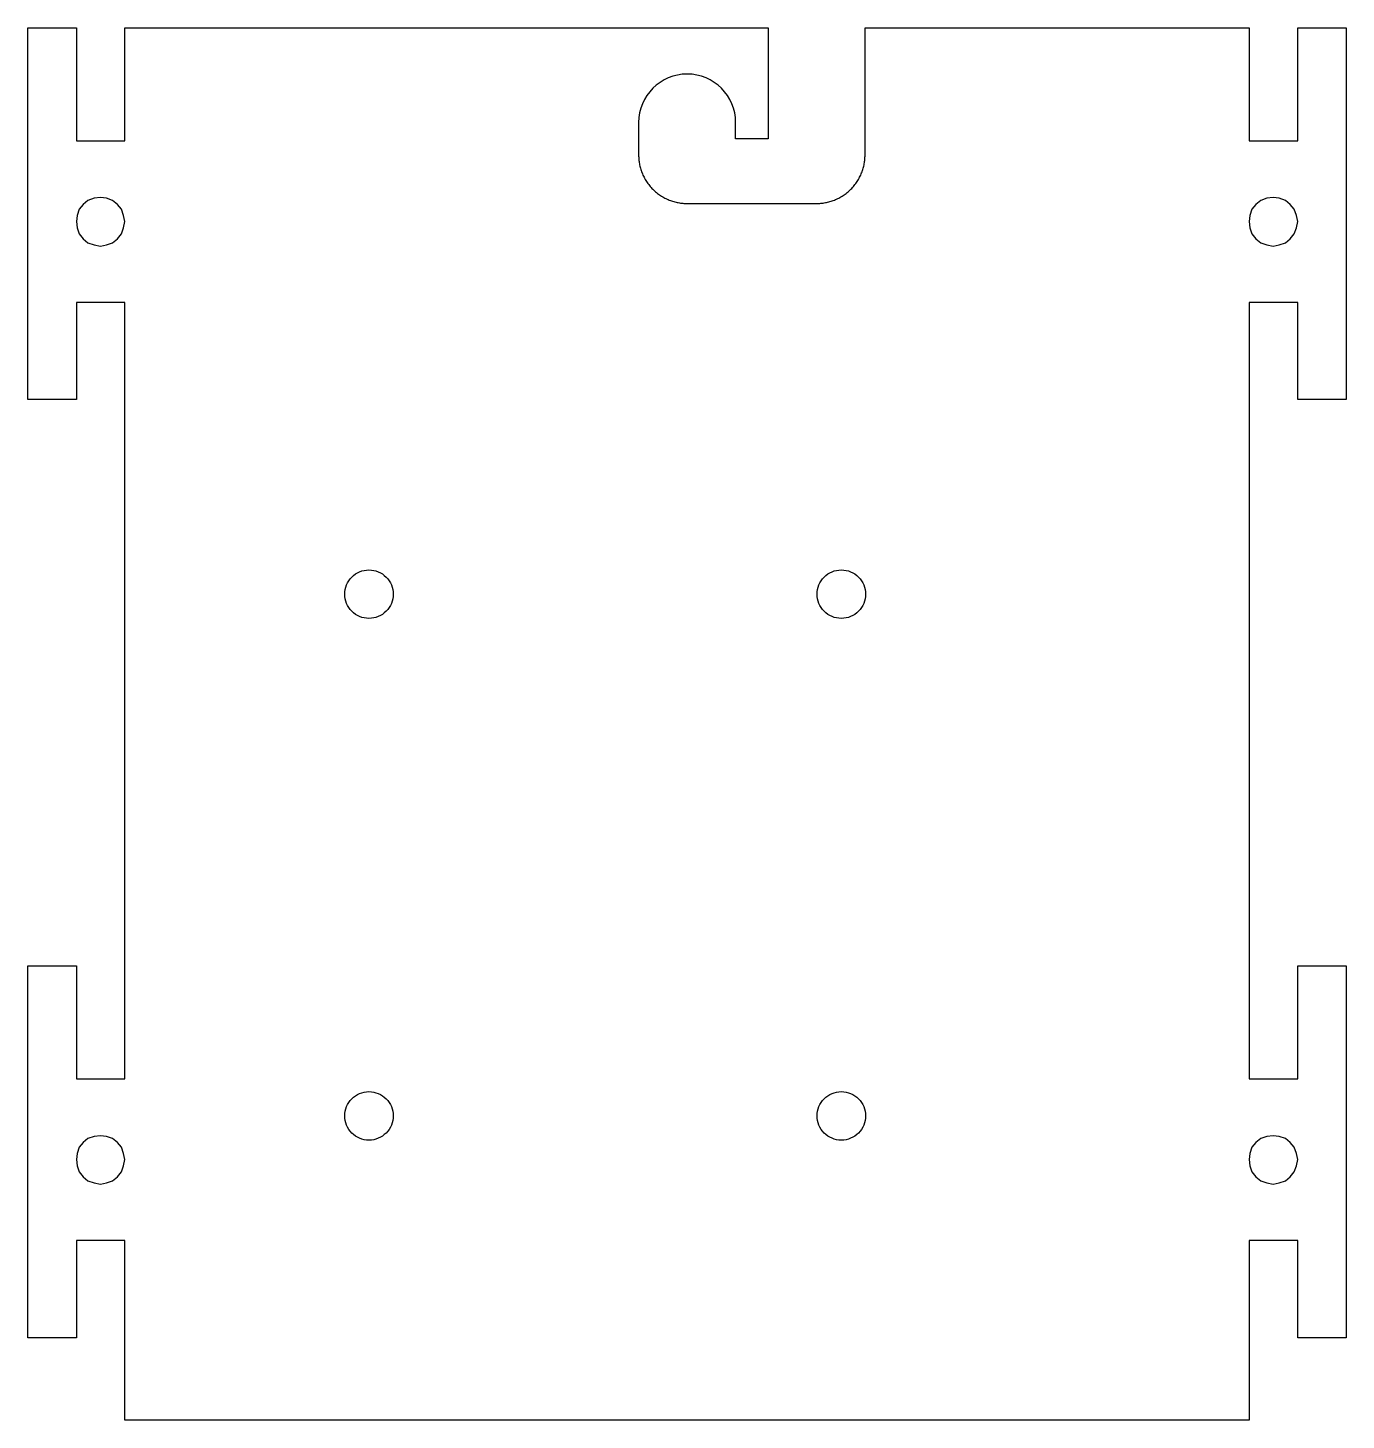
# Model space of a CAD drawing. Header units: millimetres. Extents: x -371.8 to -290.3, y -16.2 to 69.9.
import ezdxf

# ---------------------------------------------------------------- set-up
doc = ezdxf.new("R2010")
doc.units = ezdxf.units.MM
doc.header["$MEASUREMENT"] = 0
doc.layers.add('辅助线', color=7, linetype='Continuous', true_color=0x000000)

msp = doc.modelspace()

# ---------------------------------------------------------------- linework, layer by layer
at = {"layer": '辅助线'}
for p, q in [((-371.764, 69.859), (-368.764, 69.859)), ((-371.764, 46.872), (-371.764, 69.859)), ((-368.764, 69.859), (-368.764, 62.875)), ((-365.758, 69.859), (-326, 69.859)), ((-365.758, 62.875), (-365.758, 69.859)), ((-320, 69.859), (-296.253, 69.859)), ((-296.253, 69.859), (-296.253, 62.875)), ((-293.247, 69.859), (-290.253, 69.859)), ((-293.247, 62.875), (-293.247, 69.859)), ((-290.253, 69.859), (-290.253, 46.872)), ((-368.764, 62.875), (-365.758, 62.875)), ((-296.253, 62.875), (-293.247, 62.875)), ((-368.764, 52.884), (-368.764, 46.872)), ((-365.758, 52.884), (-368.764, 52.884)), ((-365.758, 46.872), (-365.758, 52.884)), ((-296.253, 52.884), (-296.253, 46.872)), ((-293.247, 52.884), (-296.253, 52.884)), ((-293.247, 46.872), (-293.247, 52.884)), ((-368.764, 46.872), (-371.764, 46.872)), ((-365.758, 41.772), (-365.758, 46.872)), ((-296.253, 46.872), (-296.253, 41.772)), ((-290.253, 46.872), (-293.247, 46.872)), ((-365.758, 11.859), (-365.758, 41.772)), ((-296.253, 41.772), (-296.253, 11.859)), ((-371.764, 11.859), (-368.764, 11.859)), ((-371.764, -11.128), (-371.764, 11.859)), ((-368.764, 11.859), (-368.764, 4.875)), ((-365.758, 4.875), (-365.758, 11.859)), ((-296.253, 11.859), (-296.253, 4.875)), ((-293.247, 11.859), (-290.253, 11.859)), ((-293.247, 4.875), (-293.247, 11.859)), ((-290.253, 11.859), (-290.253, -11.128)), ((-368.764, 4.875), (-365.758, 4.875)), ((-296.253, 4.875), (-293.247, 4.875)), ((-368.764, -5.116), (-368.764, -11.128)), ((-365.758, -5.116), (-368.764, -5.116)), ((-365.758, -11.128), (-365.758, -5.116)), ((-296.253, -5.116), (-296.253, -11.128)), ((-293.247, -5.116), (-296.253, -5.116)), ((-293.247, -11.128), (-293.247, -5.116)), ((-368.764, -11.128), (-371.764, -11.128)), ((-365.758, -16.228), (-365.758, -11.128)), ((-296.253, -11.128), (-296.253, -16.228)), ((-290.253, -11.128), (-293.247, -11.128)), ((-296.253, -16.228), (-365.758, -16.228))]:
    msp.add_line(p, q, dxfattribs=at)
for points in [[(-326, 69.859), (-326, 63)], [(-320, 62), (-320, 69.859)], [(-334, 64), (-334, 62)], [(-328, 63), (-328, 64)], [(-326, 63), (-328, 63)], [(-331, 59), (-323, 59)]]:
    msp.add_lwpolyline(points, dxfattribs=at)
for points in [[(-368.722, 57.498), (-368.596, 57.117), (-368.341, 56.821), (-368.045, 56.566), (-367.664, 56.439), (-367.282, 56.355), (-366.902, 56.439), (-366.52, 56.566), (-366.224, 56.821), (-365.971, 57.117), (-365.844, 57.498), (-365.758, 57.879), (-365.844, 58.26), (-365.971, 58.641), (-366.224, 58.938), (-366.52, 59.191), (-366.902, 59.318), (-367.282, 59.361), (-367.664, 59.318), (-368.045, 59.191), (-368.341, 58.938), (-368.596, 58.641), (-368.722, 58.26), (-368.764, 57.879)], [(-296.211, 57.498), (-296.085, 57.117), (-295.83, 56.821), (-295.534, 56.566), (-295.153, 56.439), (-294.771, 56.355), (-294.391, 56.439), (-294.009, 56.566), (-293.713, 56.821), (-293.46, 57.117), (-293.333, 57.498), (-293.247, 57.879), (-293.333, 58.26), (-293.46, 58.641), (-293.713, 58.938), (-294.009, 59.191), (-294.391, 59.318), (-294.771, 59.361), (-295.153, 59.318), (-295.534, 59.191), (-295.83, 58.938), (-296.085, 58.641), (-296.211, 58.26), (-296.253, 57.879)], [(-368.722, -0.502), (-368.596, -0.883), (-368.341, -1.179), (-368.045, -1.434), (-367.664, -1.561), (-367.282, -1.645), (-366.902, -1.561), (-366.52, -1.434), (-366.224, -1.179), (-365.971, -0.883), (-365.844, -0.502), (-365.758, -0.121), (-365.844, 0.26), (-365.971, 0.641), (-366.224, 0.938), (-366.52, 1.191), (-366.902, 1.318), (-367.282, 1.361), (-367.664, 1.318), (-368.045, 1.191), (-368.341, 0.938), (-368.596, 0.641), (-368.722, 0.26), (-368.764, -0.121)], [(-296.211, -0.502), (-296.085, -0.883), (-295.83, -1.179), (-295.534, -1.434), (-295.153, -1.561), (-294.771, -1.645), (-294.391, -1.561), (-294.009, -1.434), (-293.713, -1.179), (-293.46, -0.883), (-293.333, -0.502), (-293.247, -0.121), (-293.333, 0.26), (-293.46, 0.641), (-293.713, 0.938), (-294.009, 1.191), (-294.391, 1.318), (-294.771, 1.361), (-295.153, 1.318), (-295.534, 1.191), (-295.83, 0.938), (-296.085, 0.641), (-296.211, 0.26), (-296.253, -0.121)]]:
    msp.add_lwpolyline(points, close=True, dxfattribs=at)
msp.add_arc((-331, 64), 3, 0, 180, dxfattribs=at)
for points in [[(-334, 62), (-334, 59), (-331, 59)], [(-323, 59), (-320, 59), (-320, 62)]]:
    msp.add_rational_spline(points, [1, 0.707106781187, 1], degree=2, dxfattribs=at)
for points in [[(-349.174, 34.843), (-349.174, 35.241), (-349.332, 35.622), (-349.895, 36.185), (-350.276, 36.343), (-350.674, 36.343), (-351.072, 36.343), (-351.453, 36.185), (-352.016, 35.622), (-352.174, 35.241), (-352.174, 34.843), (-352.174, 34.445), (-352.016, 34.063), (-351.453, 33.501), (-351.072, 33.343), (-350.674, 33.343), (-350.276, 33.343), (-349.895, 33.501), (-349.332, 34.063), (-349.174, 34.445), (-349.174, 34.843)], [(-319.964, 34.843), (-319.964, 35.241), (-320.122, 35.622), (-320.685, 36.185), (-321.066, 36.343), (-321.464, 36.343), (-321.862, 36.343), (-322.243, 36.185), (-322.806, 35.622), (-322.964, 35.241), (-322.964, 34.843), (-322.964, 34.445), (-322.806, 34.063), (-322.243, 33.501), (-321.862, 33.343), (-321.464, 33.343), (-321.066, 33.343), (-320.685, 33.501), (-320.122, 34.063), (-319.964, 34.445), (-319.964, 34.843)], [(-349.174, 2.585), (-349.174, 2.983), (-349.332, 3.364), (-349.895, 3.927), (-350.276, 4.085), (-350.674, 4.085), (-351.072, 4.085), (-351.453, 3.927), (-352.016, 3.364), (-352.174, 2.983), (-352.174, 2.585), (-352.174, 2.187), (-352.016, 1.805), (-351.453, 1.243), (-351.072, 1.085), (-350.674, 1.085), (-350.276, 1.085), (-349.895, 1.243), (-349.332, 1.805), (-349.174, 2.187), (-349.174, 2.585)], [(-319.964, 2.585), (-319.964, 2.983), (-320.122, 3.364), (-320.685, 3.927), (-321.066, 4.085), (-321.464, 4.085), (-321.862, 4.085), (-322.243, 3.927), (-322.806, 3.364), (-322.964, 2.983), (-322.964, 2.585), (-322.964, 2.187), (-322.806, 1.805), (-322.243, 1.243), (-321.862, 1.085), (-321.464, 1.085), (-321.066, 1.085), (-320.685, 1.243), (-320.122, 1.805), (-319.964, 2.187), (-319.964, 2.585)]]:
    msp.add_open_spline(points, degree=3, knots=[0, 0, 0, 0, 1.208616, 1.208616, 2.417231, 2.417231, 2.417231, 3.625847, 3.625847, 4.834462, 4.834462, 4.834462, 6.043078, 6.043078, 7.251693, 7.251693, 7.251693, 8.460309, 8.460309, 9.668924, 9.668924, 9.668924, 9.668924], dxfattribs=at)

doc.saveas('drawing.dxf')
